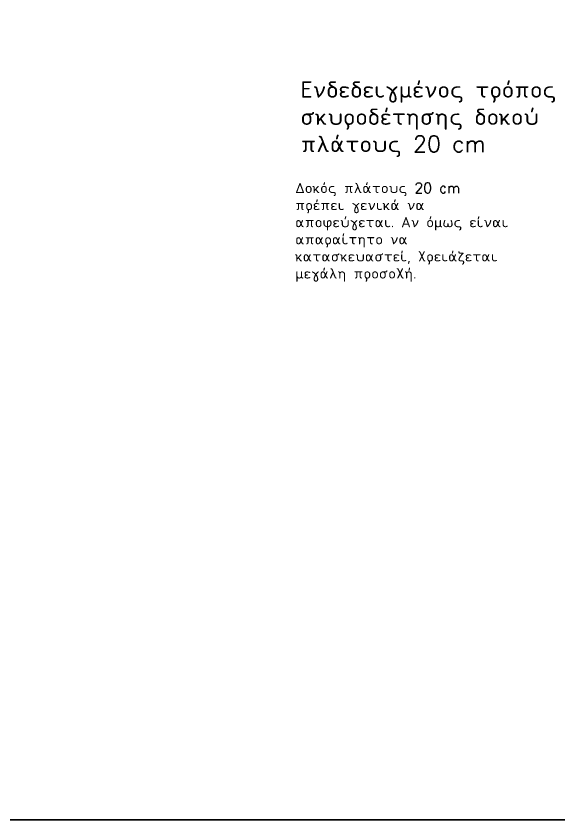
# Model space of a CAD drawing. Header units: millimetres. Extents: x -2171 to 1563, y -1758 to -1505.
# Drawn here: x 1356.89 to 1363.55, y -1619.81 to -1609.96 of the extents above; entities that cross this region are included whole.
import ezdxf

# ---------------------------------------------------------------- set-up
doc = ezdxf.new("R2010")
doc.units = ezdxf.units.MM
doc.layers.add('-S_TEXT', color=3, linetype='Continuous')
doc.layers.add('Tablet', color=7, linetype='Continuous', true_color=0x0180ff)
doc.styles.add('Annotative', font='romans.shx')

msp = doc.modelspace()

# ---------------------------------------------------------------- linework, layer by layer
at = {"layer": '-S_TEXT', "color": 3, "linetype": 'Continuous', "ltscale": 0.5}
msp.add_lwpolyline([(1382.1907, -1619.806), (1341.2407, -1619.806), (1341.2407, -1591.406), (1382.1907, -1591.406)], close=True, dxfattribs=at)
at = {"layer": 'Tablet', "color": 150}
msp.add_lwpolyline([(1343.7822, -1618.006, 0.000075, 0.000075, 0), (1373.7822, -1618.006, 0.000075, 0.000075, 0), (1373.7822, -1594.006, 0.000075, 0.000075, 0), (1343.7822, -1594.006, 0.000075, 0.000075, 0)], format="xyseb", close=True, dxfattribs=at)

# ---------------------------------------------------------------- texts
at = {"attachment_point": 1, "style": 'Annotative'}
for s, insert, char_height, width in [('Ενδεδειγμένος τρόπος σκυροδέτησης δοκού πλάτους 20 cm', (1360.3809, -1610.7571), 0.2, 3.916787), ('Δοκός πλάτους 20 cm πρέπει γενικά να αποφεύγεται. Αν όμως είναι απαραίτητο να κατασκευαστεί, χρειάζεται μεγάλη προσοχή.', (1360.3155, -1612.0001), 0.1256804, 2.88609)]:
    msp.add_mtext(s, dxfattribs=dict(at, insert=insert, char_height=char_height, width=width))

doc.saveas('drawing.dxf')
